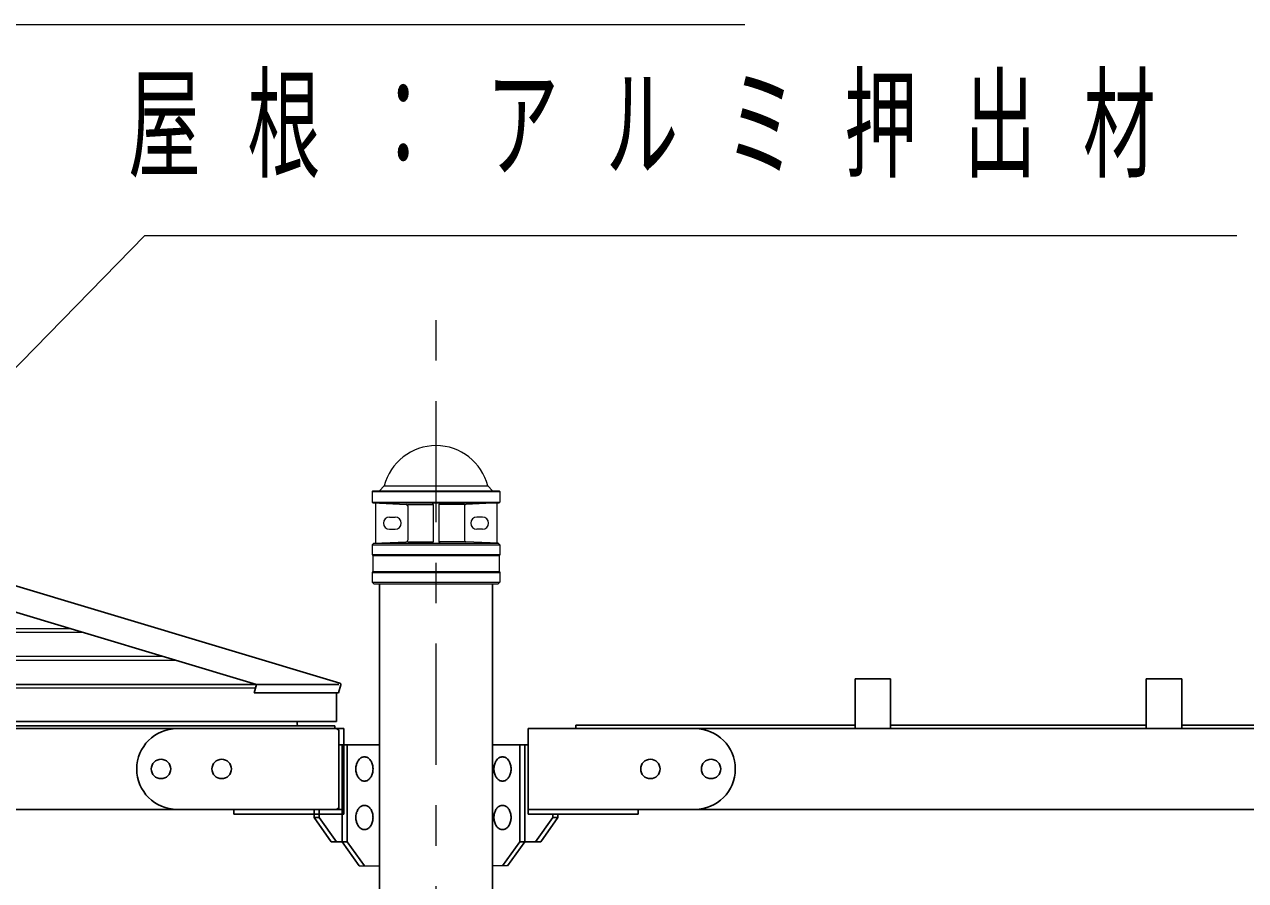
# Model space of a CAD drawing. Units: millimetres on the paper, scale 1:50. Extents: x -365 to 10, y -38 to 257.
# Drawn here: x -211.07 to -180.87, y 111.67 to 132.85 of the extents above; entities that cross this region are included whole.
import ezdxf

# ---------------------------------------------------------------- set-up
doc = ezdxf.new("R2010")
doc.units = ezdxf.units.MM
doc.linetypes.add('USER2', pattern=[6, 3, -1, 1, -1])
doc.layers.add('LY_1', color=7, linetype='Continuous', lineweight=25)
doc.styles.add('ＭＳ ゴシック', font='')
doc.styles.get('ＭＳ ゴシック').set_extended_font_data('MS Gothic')

msp = doc.modelspace()

# ---------------------------------------------------------------- linework, layer by layer
at = {"layer": 'LY_1', "linetype": 'USER2', "lineweight": 13}
msp.add_line((-200.891, 60.535), (-200.891, 125.658), dxfattribs=at)
at = {"layer": 'LY_1', "color": 131}
for p, q in [((-232.785, 124.759), (-205.33, 116.523)), ((-230.62, 124.759), (-203.267, 116.554)), ((-205.392, 116.315), (-205.33, 116.523)), ((-203.305, 116.315), (-205.392, 116.315)), ((-203.305, 116.315), (-203.245, 116.514)), ((-233.291, 115.497), (-203.391, 115.497)), ((-203.371, 115.433), (-233.291, 115.433)), ((-204.327, 115.603), (-204.327, 115.553)), ((-203.471, 115.433), (-204.311, 115.433)), ((-204.271, 115.433), (-203.391, 115.433)), ((-203.391, 115.433), (-203.391, 115.497)), ((-203.291, 113.513), (-203.291, 115.353)), ((-203.291, 113.433), (-203.291, 115.033)), ((-203.371, 113.433), (-233.291, 113.433)), ((-203.906, 113.433), (-203.291, 113.433))]:
    msp.add_line(p, q, dxfattribs=at)
at = {"layer": 'LY_1', "lineweight": 13}
for p, q in [((-202.289, 121.315), (-202.171, 121.433)), ((-202.171, 121.433), (-199.611, 121.433)), ((-199.493, 121.315), (-199.611, 121.433)), ((-202.471, 121.295), (-202.451, 121.315)), ((-202.471, 121.295), (-202.471, 121.035)), ((-202.471, 121.295), (-199.311, 121.295)), ((-202.451, 121.315), (-199.331, 121.315)), ((-199.331, 121.315), (-199.311, 121.295)), ((-199.311, 121.295), (-199.311, 121.035)), ((-202.471, 121.035), (-199.311, 121.035)), ((-202.471, 121.035), (-202.451, 121.015)), ((-202.451, 121.015), (-201.629, 120.979)), ((-202.451, 121.015), (-199.331, 121.015)), ((-202.391, 121.011), (-202.391, 120.019)), ((-201.591, 120.978), (-200.961, 120.978)), ((-201.591, 120.939), (-201.591, 120.09)), ((-200.961, 120.975), (-200.961, 120.055)), ((-200.191, 120.978), (-200.821, 120.978)), ((-200.821, 120.975), (-200.821, 120.055)), ((-200.191, 120.939), (-200.191, 120.09)), ((-199.331, 121.015), (-200.153, 120.979)), ((-199.391, 121.011), (-199.391, 120.019)), ((-199.331, 121.015), (-199.311, 121.035)), ((-202.041, 120.665), (-201.901, 120.665)), ((-199.741, 120.665), (-199.881, 120.665)), ((-202.041, 120.365), (-201.901, 120.365)), ((-199.741, 120.365), (-199.881, 120.365)), ((-202.431, 120.015), (-202.471, 119.975)), ((-202.471, 119.975), (-199.311, 119.975)), ((-202.471, 119.975), (-202.471, 119.735)), ((-202.431, 120.015), (-201.629, 120.05)), ((-202.431, 120.015), (-199.351, 120.015)), ((-201.591, 120.052), (-200.961, 120.052)), ((-200.191, 120.052), (-200.821, 120.052)), ((-199.351, 120.015), (-200.153, 120.05)), ((-199.351, 120.015), (-199.311, 119.975)), ((-199.311, 119.975), (-199.311, 119.735)), ((-202.471, 119.735), (-199.311, 119.735)), ((-202.471, 119.735), (-202.451, 119.715)), ((-202.451, 119.715), (-199.331, 119.715)), ((-202.451, 119.715), (-202.451, 119.315)), ((-199.311, 119.735), (-199.331, 119.715)), ((-199.331, 119.715), (-199.331, 119.315)), ((-202.451, 119.315), (-202.471, 119.295)), ((-202.471, 119.295), (-199.311, 119.295)), ((-202.471, 119.295), (-202.471, 119.055)), ((-202.451, 119.315), (-199.331, 119.315)), ((-199.331, 119.315), (-199.311, 119.295)), ((-199.311, 119.295), (-199.311, 119.055)), ((-202.471, 119.055), (-199.311, 119.055)), ((-202.471, 119.055), (-202.431, 119.015)), ((-202.431, 119.015), (-199.351, 119.015)), ((-199.311, 119.055), (-199.351, 119.015)), ((-202.788, 112.033), (-202.289, 112.033))]:
    msp.add_line(p, q, dxfattribs=at)
at = {"layer": 'LY_1'}
for p, q in [((-202.289, 119.015), (-202.289, 111.277)), ((-199.493, 111.277), (-199.493, 119.015)), ((-189.651, 116.663), (-190.531, 116.663)), ((-190.531, 115.433), (-190.531, 116.663)), ((-189.651, 115.433), (-189.651, 116.663)), ((-182.451, 116.663), (-183.331, 116.663)), ((-183.331, 115.433), (-183.331, 116.663)), ((-182.451, 115.433), (-182.451, 116.663)), ((-203.351, 115.603), (-203.351, 116.315)), ((-233.291, 115.603), (-203.351, 115.603)), ((-190.531, 115.513), (-197.431, 115.513)), ((-197.431, 115.433), (-197.431, 115.513)), ((-168.491, 115.433), (-194.491, 115.433)), ((-183.331, 115.513), (-189.651, 115.513)), ((-176.131, 115.513), (-182.451, 115.513)), ((-203.213, 112.633), (-203.213, 115.033)), ((-203.086, 112.633), (-203.086, 115.033)), ((-203.906, 113.233), (-203.906, 113.433)), ((-203.906, 113.233), (-203.779, 113.233)), ((-203.481, 112.633), (-203.906, 113.233)), ((-203.779, 113.233), (-203.779, 113.433)), ((-203.354, 112.633), (-203.779, 113.233)), ((-168.491, 113.433), (-194.491, 113.433)), ((-203.481, 112.633), (-203.086, 112.633)), ((-202.788, 112.033), (-203.213, 112.633)), ((-202.661, 112.033), (-203.086, 112.633))]:
    msp.add_line(p, q, dxfattribs=at)
at = {"layer": 'LY_1', "color": 12, "lineweight": 13}
for p, q in [((-209.927, 117.902), (-233.291, 117.902)), ((-209.613, 117.808), (-233.291, 117.808)), ((-207.629, 117.213), (-233.291, 117.213)), ((-207.314, 117.118), (-233.291, 117.118))]:
    msp.add_line(p, q, dxfattribs=at)
at = {"layer": 'LY_1', "color": 4}
msp.add_line((-233.291, 116.523), (-203.291, 116.523), dxfattribs=at)
at = {"layer": 'LY_1', "color": 4, "lineweight": 13}
msp.add_line((-205.358, 116.429), (-233.291, 116.429), dxfattribs=at)
at = {"layer": 'LY_1', "color": 40}
for p, q in [((-207.291, 115.433), (-203.171, 115.433)), ((-203.171, 113.313), (-203.171, 115.433)), ((-198.611, 113.313), (-198.611, 115.433)), ((-194.491, 115.433), (-198.611, 115.433)), ((-198.611, 115.033), (-199.493, 115.033)), ((-198.823, 112.633), (-198.823, 115.033)), ((-198.696, 112.633), (-198.696, 115.033)), ((-207.291, 113.433), (-203.171, 113.433)), ((-205.891, 113.313), (-205.891, 113.433)), ((-203.171, 113.313), (-205.891, 113.313)), ((-194.491, 113.433), (-198.611, 113.433)), ((-198.611, 113.313), (-195.891, 113.313)), ((-198.428, 112.633), (-198.003, 113.233)), ((-198.3, 112.633), (-197.876, 113.233)), ((-198.003, 113.233), (-198.003, 113.313)), ((-197.876, 113.233), (-198.003, 113.233)), ((-197.876, 113.233), (-197.876, 113.313)), ((-195.891, 113.313), (-195.891, 113.433)), ((-199.248, 112.033), (-198.823, 112.633)), ((-199.12, 112.033), (-198.696, 112.633)), ((-198.3, 112.633), (-198.823, 112.633))]:
    msp.add_line(p, q, dxfattribs=at)
at = {"layer": 'LY_1', "color": 2}
msp.add_line((-203.291, 115.033), (-202.289, 115.033), dxfattribs=at)
at = {"layer": 'LY_1', "color": 40, "lineweight": 13}
msp.add_line((-199.12, 112.033), (-199.493, 112.033), dxfattribs=at)
at = {"layer": 'LY_1', "lineweight": 13}
for points in [[(-222.317, 122.072), (-211.537, 132.852), (-193.252, 132.852)], [(-215.904, 119.634), (-208.088, 127.626), (-181.088, 127.626)]]:
    msp.add_lwpolyline(points, dxfattribs=at)
at = {"layer": 'LY_1'}
for points in [[(-202.661, 114.733), (-202.68, 114.732), (-202.698, 114.728), (-202.716, 114.723), (-202.734, 114.715), (-202.751, 114.705), (-202.767, 114.693), (-202.783, 114.679), (-202.798, 114.663), (-202.811, 114.645), (-202.824, 114.626), (-202.835, 114.605), (-202.845, 114.583), (-202.854, 114.56), (-202.861, 114.536), (-202.866, 114.511), (-202.87, 114.485), (-202.873, 114.459), (-202.873, 114.433), (-202.873, 114.407), (-202.87, 114.381), (-202.866, 114.355), (-202.861, 114.33), (-202.854, 114.306), (-202.845, 114.283), (-202.835, 114.261), (-202.824, 114.24), (-202.811, 114.221), (-202.798, 114.203), (-202.783, 114.187), (-202.767, 114.173), (-202.751, 114.161), (-202.734, 114.151), (-202.716, 114.143), (-202.698, 114.138), (-202.68, 114.134), (-202.661, 114.133), (-202.643, 114.134), (-202.624, 114.138), (-202.606, 114.143), (-202.589, 114.151), (-202.572, 114.161), (-202.555, 114.173), (-202.54, 114.187), (-202.525, 114.203), (-202.511, 114.221), (-202.499, 114.24), (-202.488, 114.261), (-202.478, 114.283), (-202.469, 114.306), (-202.462, 114.33), (-202.456, 114.355), (-202.452, 114.381), (-202.45, 114.407), (-202.449, 114.433), (-202.45, 114.459), (-202.452, 114.485), (-202.456, 114.511), (-202.462, 114.536), (-202.469, 114.56), (-202.478, 114.583), (-202.488, 114.605), (-202.499, 114.626), (-202.511, 114.645), (-202.525, 114.663), (-202.54, 114.679), (-202.555, 114.693), (-202.572, 114.705), (-202.589, 114.715), (-202.606, 114.723), (-202.624, 114.728), (-202.643, 114.732)], [(-202.661, 113.533), (-202.68, 113.532), (-202.698, 113.528), (-202.716, 113.523), (-202.734, 113.515), (-202.751, 113.505), (-202.767, 113.493), (-202.783, 113.479), (-202.798, 113.463), (-202.811, 113.445), (-202.824, 113.426), (-202.835, 113.405), (-202.845, 113.383), (-202.854, 113.36), (-202.861, 113.336), (-202.866, 113.311), (-202.87, 113.285), (-202.873, 113.259), (-202.873, 113.233), (-202.873, 113.207), (-202.87, 113.181), (-202.866, 113.155), (-202.861, 113.13), (-202.854, 113.106), (-202.845, 113.083), (-202.835, 113.061), (-202.824, 113.04), (-202.811, 113.021), (-202.798, 113.003), (-202.783, 112.987), (-202.767, 112.973), (-202.751, 112.961), (-202.734, 112.951), (-202.716, 112.943), (-202.698, 112.938), (-202.68, 112.934), (-202.661, 112.933), (-202.643, 112.934), (-202.624, 112.938), (-202.606, 112.943), (-202.589, 112.951), (-202.572, 112.961), (-202.555, 112.973), (-202.54, 112.987), (-202.525, 113.003), (-202.511, 113.021), (-202.499, 113.04), (-202.488, 113.061), (-202.478, 113.083), (-202.469, 113.106), (-202.462, 113.13), (-202.456, 113.155), (-202.452, 113.181), (-202.45, 113.207), (-202.449, 113.233), (-202.45, 113.259), (-202.452, 113.285), (-202.456, 113.311), (-202.462, 113.336), (-202.469, 113.36), (-202.478, 113.383), (-202.488, 113.405), (-202.499, 113.426), (-202.511, 113.445), (-202.525, 113.463), (-202.54, 113.479), (-202.555, 113.493), (-202.572, 113.505), (-202.589, 113.515), (-202.606, 113.523), (-202.624, 113.528), (-202.643, 113.532)]]:
    msp.add_lwpolyline(points, close=True, dxfattribs=at)
at = {"layer": 'LY_1', "color": 40}
for points in [[(-199.248, 114.733), (-199.266, 114.732), (-199.284, 114.728), (-199.302, 114.723), (-199.32, 114.715), (-199.337, 114.705), (-199.354, 114.693), (-199.369, 114.679), (-199.384, 114.663), (-199.398, 114.645), (-199.41, 114.626), (-199.421, 114.605), (-199.431, 114.583), (-199.44, 114.56), (-199.447, 114.536), (-199.452, 114.511), (-199.456, 114.485), (-199.459, 114.459), (-199.46, 114.433), (-199.459, 114.407), (-199.456, 114.381), (-199.452, 114.355), (-199.447, 114.33), (-199.44, 114.306), (-199.431, 114.283), (-199.421, 114.261), (-199.41, 114.24), (-199.398, 114.221), (-199.384, 114.203), (-199.369, 114.187), (-199.354, 114.173), (-199.337, 114.161), (-199.32, 114.151), (-199.302, 114.143), (-199.284, 114.138), (-199.266, 114.134), (-199.248, 114.133), (-199.229, 114.134), (-199.211, 114.138), (-199.193, 114.143), (-199.175, 114.151), (-199.158, 114.161), (-199.141, 114.173), (-199.126, 114.187), (-199.111, 114.203), (-199.098, 114.221), (-199.085, 114.24), (-199.074, 114.261), (-199.064, 114.283), (-199.055, 114.306), (-199.048, 114.33), (-199.043, 114.355), (-199.039, 114.381), (-199.036, 114.407), (-199.035, 114.433), (-199.036, 114.459), (-199.039, 114.485), (-199.043, 114.511), (-199.048, 114.536), (-199.055, 114.56), (-199.064, 114.583), (-199.074, 114.605), (-199.085, 114.626), (-199.098, 114.645), (-199.111, 114.663), (-199.126, 114.679), (-199.141, 114.693), (-199.158, 114.705), (-199.175, 114.715), (-199.193, 114.723), (-199.211, 114.728), (-199.229, 114.732)], [(-199.248, 113.533), (-199.266, 113.532), (-199.284, 113.528), (-199.302, 113.523), (-199.32, 113.515), (-199.337, 113.505), (-199.354, 113.493), (-199.369, 113.479), (-199.384, 113.463), (-199.398, 113.445), (-199.41, 113.426), (-199.421, 113.405), (-199.431, 113.383), (-199.44, 113.36), (-199.447, 113.336), (-199.452, 113.311), (-199.456, 113.285), (-199.459, 113.259), (-199.46, 113.233), (-199.459, 113.207), (-199.456, 113.181), (-199.452, 113.155), (-199.447, 113.13), (-199.44, 113.106), (-199.431, 113.083), (-199.421, 113.061), (-199.41, 113.04), (-199.398, 113.021), (-199.384, 113.003), (-199.369, 112.987), (-199.354, 112.973), (-199.337, 112.961), (-199.32, 112.951), (-199.302, 112.943), (-199.284, 112.938), (-199.266, 112.934), (-199.248, 112.933), (-199.229, 112.934), (-199.211, 112.938), (-199.193, 112.943), (-199.175, 112.951), (-199.158, 112.961), (-199.141, 112.973), (-199.126, 112.987), (-199.111, 113.003), (-199.098, 113.021), (-199.085, 113.04), (-199.074, 113.061), (-199.064, 113.083), (-199.055, 113.106), (-199.048, 113.13), (-199.043, 113.155), (-199.039, 113.181), (-199.036, 113.207), (-199.035, 113.233), (-199.036, 113.259), (-199.039, 113.285), (-199.043, 113.311), (-199.048, 113.336), (-199.055, 113.36), (-199.064, 113.383), (-199.074, 113.405), (-199.085, 113.426), (-199.098, 113.445), (-199.111, 113.463), (-199.126, 113.479), (-199.141, 113.493), (-199.158, 113.505), (-199.175, 113.515), (-199.193, 113.523), (-199.211, 113.528), (-199.229, 113.532)]]:
    msp.add_lwpolyline(points, close=True, dxfattribs=at)
for centre in [(-207.691, 114.433), (-206.191, 114.433), (-195.591, 114.433), (-194.091, 114.433)]:
    msp.add_circle(centre, 0.24, dxfattribs=at)
at = {"layer": 'LY_1', "lineweight": 13}
for centre, radius, start, end in [((-200.891, 121.114), 1.319, 14.0025, 165.9975), ((-201.631, 120.939), 0.04, 0, 87.5), ((-201.001, 120.975), 0.04, 0, 90), ((-200.781, 120.975), 0.04, 90, 180), ((-200.151, 120.939), 0.04, 92.5, 180), ((-202.041, 120.515), 0.15, 90, 270), ((-201.901, 120.515), 0.15, 270, 90), ((-199.881, 120.515), 0.15, 90, 270), ((-199.741, 120.515), 0.15, 270, 90), ((-201.631, 120.09), 0.04, 272.5, 0), ((-201.001, 120.055), 0.04, 270, 0), ((-200.781, 120.055), 0.04, 180, 270), ((-200.151, 120.09), 0.04, 180, 267.5)]:
    msp.add_arc(centre, radius, start, end, dxfattribs=at)
at = {"layer": 'LY_1', "color": 131}
for centre, radius, start, end in [((-203.276, 116.523), 0.032, 343.3008, 73.3008), ((-204.271, 115.553), 0.056, 180, 270), ((-203.371, 115.353), 0.08, 0, 90), ((-203.371, 113.513), 0.08, 270, 0)]:
    msp.add_arc(centre, radius, start, end, dxfattribs=at)
at = {"layer": 'LY_1', "color": 40}
for centre, start, end in [((-207.291, 114.433), 90, 270), ((-194.491, 114.433), 270, 90)]:
    msp.add_arc(centre, 1, start, end, dxfattribs=at)

# ---------------------------------------------------------------- texts
at = {"layer": 'LY_1', "insert": (-208.505, 130.276), "char_height": 2.199, "attachment_point": 4, "style": 'ＭＳ ゴシック'}
msp.add_mtext('\\T1.64;\\W0.6;屋根：アルミ押出材', dxfattribs=at)

doc.saveas('drawing.dxf')
